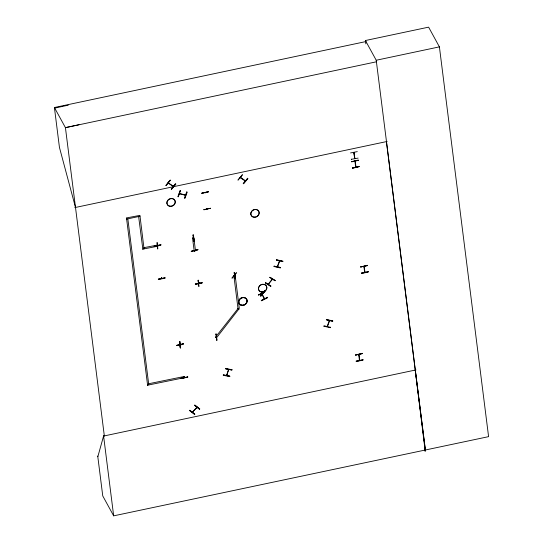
<?xml version="1.0" encoding="UTF-8"?>
<svg xmlns="http://www.w3.org/2000/svg" width="543" height="543" viewBox="0 0 543 543"><rect width="100%" height="100%" fill="white"/><g stroke="black" fill="none" stroke-linecap="round" stroke-linejoin="round"><path stroke-width="0.81" d="M168.215 183.113L173.326 186.514M168.004 182.76L168.642 183.446L168.35 182.848M172.749 186.127L173.421 186.297L172.64 185.923M240.223 177.615L240.949 177.819L240.373 177.432M240.373 177.161L240.277 177.683L245.348 181.097L244.703 180.486M244.873 180.819L245.484 180.86L240.216 177.147M354.063 152.861L354.09 152.386M354.898 158.475L354.667 157.613M354.918 161.223L355.278 161.807L355.197 161.128M355.998 167.21L355.767 166.355M359.71 360.464L359.025 354.47L358.794 355.088L358.658 354.457M359.344 359.887L359.704 360.403L359.514 359.581M364.299 266.851L363.973 267.034L364.163 266.314M157.558 245.891C158.719 244.431 157.253 247.33 157.484 245.803M198.473 282.876L198.847 282.801M265.5 282.625L270.814 286.08M261.658 293.559L261.869 294.068M189.833 410.304L194.733 414.051M353.812 152.488L354.199 152.936M354.498 157.918L354.633 158.549M354.525 157.999L354.43 157.66M355.604 166.653L355.733 167.285M355.977 167.149L355.244 161.251M359.371 359.968L359.276 359.629M157.463 245.938L158.291 245.775L158.169 245.321M161.509 277.962L161.841 278.464M180.1 344.948L180.894 344.534M180.31 344.683L180.324 345.239M194.808 251.246L194.489 250.771L194.849 251.192M184.477 377.466L184.057 376.632M226.499 375.437L228.766 369.552M226.716 375.613L226.831 374.724M226.791 375.491L228.549 369.423M277.758 266.396L277.269 266.885M279.604 261.393L279.238 261.38L279.767 260.85M327.51 325.78L327.151 326.614M329.133 321.042L329.649 320.574M205.41 192.86L205.349 192.874M207.378 208.58L207.08 208.946L207.229 208.376M229.784 376.231L223.302 374.819L223.282 375.322L229.703 376.543L229.723 376.041M226.967 375.07L226.492 375.573M234.264 275.647L234.847 276.02L234.447 275.45M262.69 293.227L261.991 292.65M274.072 266.538L280.432 267.957L280.466 267.455M323.954 326.262L330.314 327.68L330.348 327.178M277.249 266.742L279.502 260.837M329.642 320.696L327.395 326.594M268.69 283.677L268.771 284.023M272.233 279.679L271.894 279.611L272.219 278.763L272.559 279.17M104.324 435.846L103.591 435.995L97.923 456.398L97.726 456.025L102.756 495.929L113.663 515.85L488.591 436.647L439.402 46.868L428.61 27.15L365.419 40.528L365.839 43.861M192.704 411.492L192.982 411.92L192.507 412.388M196.763 407.881L196.43 407.779L197.129 407.393L192.344 412.11M157.837 248.83L157.117 242.694M225.562 368.487L225.379 368.636M231.875 369.973L225.454 368.751L231.868 370.055L231.97 369.702M178.185 196.736L180.405 190.62M180.48 190.661L180.127 190.579L177.907 196.695L178.26 196.776L180.351 190.498M179.923 193.77L179.339 193.858L180.093 193.708M180.004 193.559L179.896 193.98M185.692 195.202L184.987 195.052L185.774 194.991M185.55 195.209L179.407 193.288M184.647 198.127L186.867 192.005L187.199 192.113L184.98 198.236L184.62 198.154L186.751 191.876M274.106 266.097L274.079 266.545M276.557 259.764L282.937 261.169L282.808 261.509L276.455 260.09L276.57 259.744M279.733 260.911L277.527 266.925M323.954 326.268L323.995 325.766L330.436 327.341M326.438 319.488L332.818 320.893L332.689 321.232L326.336 319.82L326.452 319.474M327.171 326.547L329.289 320.614M198.684 283.215L199.383 283.025L198.731 283.453M238.9 308.981L216.684 337.61L215.652 336.965L238.004 308.58L233.897 276C234.617 274.738 233.931 276.842 233.714 275.471M234.556 275.871L233.687 275.566M216.168 337.373L215.435 337.495L216.114 337.352M264.332 298.996L264.122 298.053M264.55 298.888L264.366 298.467M268.208 284.227L268.819 283.914M271.968 279.516L271.792 279.299M225.542 368.5L231.983 369.708M276.475 259.988L282.815 261.427M326.357 319.712L332.689 321.232M180.982 344.819L180.324 344.934M215.483 337.264L216.155 337.128M231.949 278.016L236.334 272.735M232.166 278.152L236.388 272.851M272.077 278.837L272.328 279.109L268.194 284.294L272.511 279.224M262.235 292.894L262.629 293.159M260.789 296.145L265.011 290.844L260.796 296.152L260.504 295.969L264.638 290.505M270.781 285.923L270.631 286.378L265.378 283.005L265.527 282.57M275.002 280.622L269.864 277.358L275.091 280.785L275.328 280.493L269.783 277.249M170.346 180.29L165.988 185.502L170.292 180.174M171.513 189.222L175.851 183.996L171.52 189.229L171.235 189.039L175.477 183.643M238.072 180.079L242.409 174.853M353.846 152.529L354.857 158.434M354.946 161.264L355.679 167.169M363.912 266.45L364.645 272.355M364.93 271.86L364.557 271.934L364.944 272.335L364.17 266.375M358.706 354.409L359.466 360.45M194.611 405.431L194.869 405.153L199.743 408.947L199.485 409.225L194.523 405.261M161.834 278.396L161.495 277.853L161.855 278.376M198.84 283.365L198.765 282.747L198.575 283.337M180.452 345.355L180.127 344.873M196.817 407.325L192.303 412.252M194.856 405.139L199.722 408.933M199.512 409.15L194.666 405.336M181.002 344.846L180.928 344.364M185.604 195.209L179.333 193.824M258.631 294.992L264.821 291.869M258.672 295.066L264.706 291.639L258.57 294.883M197.957 280.317L199.057 286.378L198.684 286.453L198.243 280.093M180.581 347.724L180.303 347.961L179.855 341.601M193.288 238.357L192.772 238.458L192.561 237.936L193.301 238.085M199.315 283.331L199.315 282.855M234.467 275.498L234.943 275.803M234.759 275.993L234.196 275.457M262.452 293.383L261.841 292.833M54.728 108.091L68.275 105.166M78.979 124.72L65.431 127.646L54.409 107.521L366.057 41.533M113.663 515.85L103.591 435.995L104.331 435.893L65.431 127.646L376.245 61.834M365.419 40.528L376.218 60.246L439.402 46.868M74.771 207.602L387.145 141.458M357.301 151.626L350.54 152.929M358.122 158.101L351.396 159.296M358.407 160.361L351.64 161.671M351.728 161.862L358.387 160.104L351.64 161.699M352.421 167.862L352.543 168.31L359.201 166.552L352.482 167.97L359.181 166.552M126.383 217.953L139.918 215.361L144.038 248.857M142.734 249.128L157.572 246.264L157.422 245.076L143.888 247.669M192.487 238.431L193.926 238.404L195.466 250.622L194.027 250.649M237.875 308.336L239.307 308.302L235.2 275.722L233.965 275.987M360.695 267.047L367.353 265.289L367.394 265.629L360.606 266.857M367.373 265.547L360.674 266.946M361.502 273.489L368.208 272.077L368.073 271.575M147.492 385.211L184.654 377.623L184.505 376.435L148.646 383.752M362.127 353.33L355.475 355.088L362.167 353.669L362.12 353.323M355.448 355.007L362.147 353.588M103.598 436.056L415.972 369.912M201.826 193.227L208.532 191.828M201.847 193.288L208.519 191.713L201.765 193.118M203.903 209.646L210.609 208.24L203.924 209.808L203.822 209.476M193.681 241.085L194.143 241.173L193.417 235.051L192.955 234.97M154.198 246.135L160.904 244.757M193.328 238.099L192.819 238.458M154.226 246.386L160.932 245.008M197.91 249.651L191.245 251.368L197.903 249.658M191.224 251.287L197.862 249.8M158.298 279.068L158.413 279.516L165.12 278.138L165.079 277.792L158.359 279.177L165.058 277.799M234.922 278.783L234.216 272.62L234.888 278.627L235.295 278.708L234.562 272.593L234.155 272.505M201.982 282.536L202.118 283.039L195.412 284.41L195.283 283.914M216.134 334.088L216.535 340.291L216.908 340.217L216.134 334.088L216.901 340.21M216.175 334.094L215.714 334.013M179.943 341.764L179.57 341.846L180.324 347.934L179.57 341.839M176.869 345.396L183.568 344.018M176.889 345.477L183.548 343.76L176.801 345.28M184.247 377.521L184.45 376.91M187.756 377.134L181.043 378.498L187.742 377.093L187.627 376.638M261.869 293.451L264.522 298.833M235.248 278.695L234.562 272.586M226.974 374.955L226.607 374.684M223.356 374.982L229.811 376.204M280.555 267.618L274.161 266.206L280.459 267.509M194.713 250.656L194.686 251.131M157.721 245.816L157.789 246.366M193.417 235.051L194.143 241.167M238.004 308.58L239.035 309.225M265.561 282.733L270.869 286.086M262.16 292.887L262.636 293.193M170.407 180.344L170.122 180.154L165.954 185.401M168.371 182.903L173.421 186.297M189.894 410.413L194.822 414.214L194.564 414.492L189.69 410.691L189.86 410.257M207.1 208.912L206.992 208.424M351.321 159.126L351.443 159.574M361.373 272.993L361.509 273.496M424.436 449.875L425.23 451.321L415.239 370.068M362.853 359.615L362.982 360.118L356.283 361.529L356.154 361.034M247.54 178.213L247.92 178.566L243.583 183.792L243.203 183.439M242.348 174.737L238.01 179.964M267.448 297.211L267.685 297.679L261.495 300.802L261.258 300.34M261.678 293.688L264.149 298.65M193.193 238.024L193.356 238.37L193.132 238.072M192.677 238.452L192.541 238.038M160.864 244.893L154.158 246.271M157.097 242.565L157.538 248.918M139.931 216.277L126.533 219.114M138.628 216.548L142.87 249.38M161.38 277.602L161.604 278.444M127.836 218.836L148.796 384.939M179.814 341.628L180.568 347.887M180.921 378.016L181.057 378.525M181.009 378.247L187.715 376.869M75.504 207.446L59.445 147.418L54.409 107.521M376.218 60.246L425.4 450.025M386.412 141.614L425.312 449.862M353.866 152.502L354.62 158.481M192.622 238.682L194.163 250.9M126.519 218.198L147.628 385.462M184.172 376.903L184.24 377.453M247.642 178.355L243.291 183.602L247.662 178.375M267.536 297.381L261.346 300.503L267.543 297.401M368.161 271.738L361.448 273.156L368.154 271.765M362.941 359.778L356.228 361.204L362.941 359.846M202.077 282.699L195.358 284.077L202.071 282.727M193.125 235.092L193.858 241.214L193.07 235.085M262.072 292.141A4.324 3.781 -28.7 0 0 266.606 286.392A4.324 3.781 -28.7 0 0 259.398 286.161A4.324 3.781 -28.7 0 0 262.072 292.141M262.011 292.005A4.31 3.76 -28.7 0 0 266.518 286.276A4.31 3.76 -28.7 0 0 259.344 286.052A4.31 3.76 -28.7 0 0 262.011 292.005M242.307 305.37A4.324 3.781 -28.7 0 0 246.834 299.621A4.324 3.781 -28.7 0 0 239.626 299.39A4.324 3.781 -28.7 0 0 242.307 305.37A4.324 3.781 -28.7 0 0 246.841 299.627A4.324 3.781 -28.7 0 0 239.633 299.403A4.324 3.781 -28.7 0 0 242.307 305.383M242.246 305.241A4.31 3.76 -28.7 0 0 246.753 299.512A4.31 3.76 -28.7 0 0 239.578 299.288A4.31 3.76 -28.7 0 0 242.246 305.241M254.395 217.288A4.31 3.76 -28.7 0 0 258.902 211.566A4.31 3.76 -28.7 0 0 251.728 211.336A4.31 3.76 -28.7 0 0 254.395 217.288M254.328 217.173A4.31 3.76 -28.7 0 0 258.841 211.444A4.31 3.76 -28.7 0 0 251.667 211.22A4.31 3.76 -28.7 0 0 254.328 217.173M170.482 206.374A4.31 3.76 -28.7 0 0 174.995 200.645A4.31 3.76 -28.7 0 0 167.821 200.421A4.31 3.76 -28.7 0 0 170.482 206.374M170.421 206.252A4.31 3.76 -28.7 0 0 174.927 200.523A4.31 3.76 -28.7 0 0 167.753 200.299A4.31 3.76 -28.7 0 0 170.421 206.252"/></g></svg>
